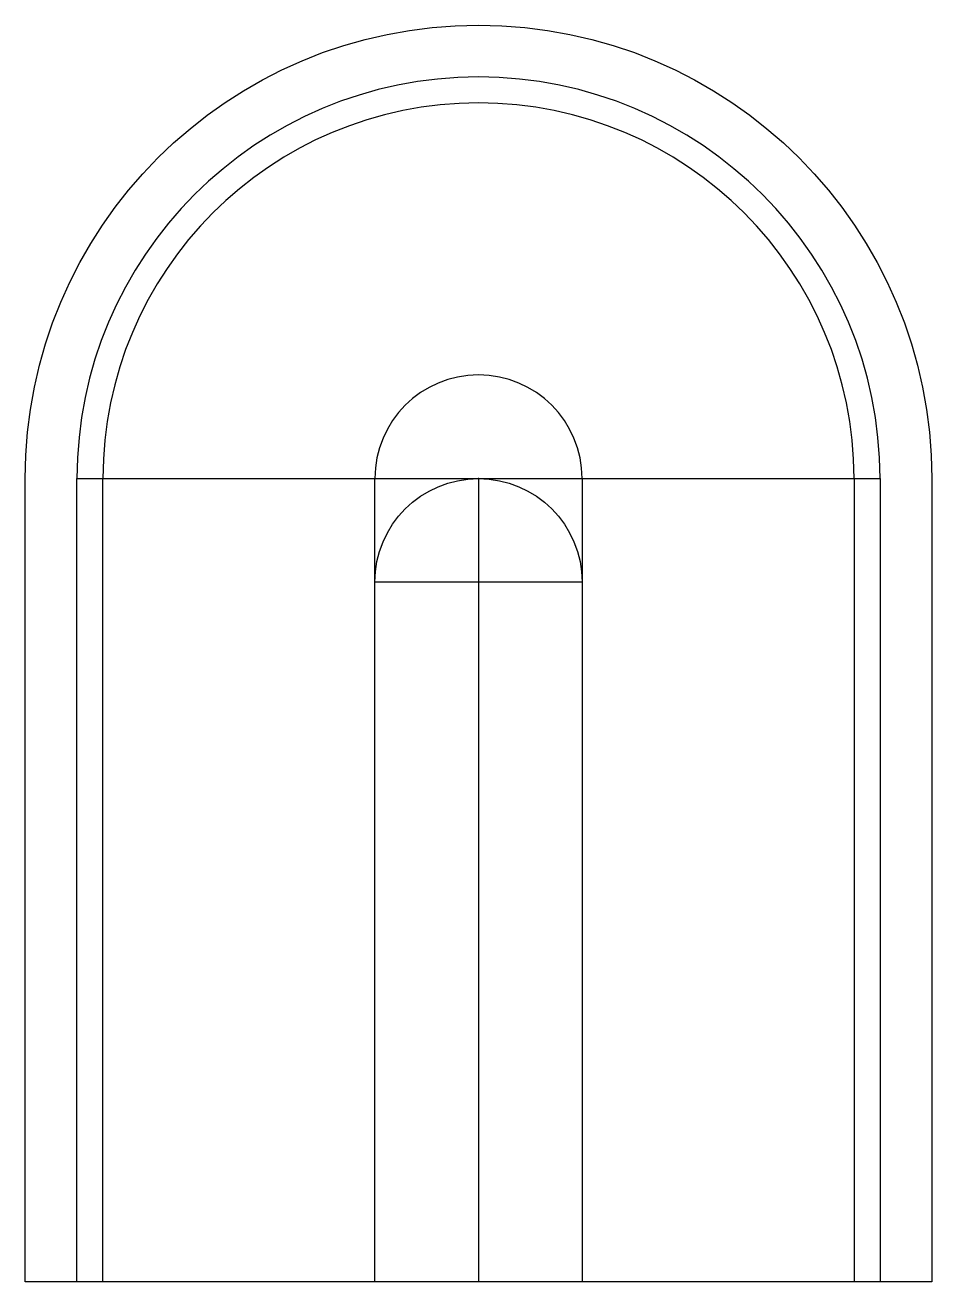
# Model space of a CAD drawing. Header units: millimetres. Extents: x -88 to 87, y -155 to 87.
import ezdxf

# ---------------------------------------------------------------- set-up
doc = ezdxf.new("R2010")
doc.units = ezdxf.units.MM
doc.layers.get('0').update_dxf_attribs({"linetype": 'CONTINUOUS'})

msp = doc.modelspace()

# ---------------------------------------------------------------- linework, layer by layer
for p, q in [((-72.5, -155), (-72.5, 0)), ((-20, -155), (-20, 0)), ((0, 0), (0, -155)), ((20, 0), (20, -155)), ((72.5, 0), (72.5, -155))]:
    msp.add_line(p, q)
for points in [[(-87.5, -155), (-87.5, 0, -1), (87.5, 0), (87.5, -155)], [(20, -20), (-20, -20, -1)]]:
    msp.add_lwpolyline(points, format="xyb", close=True)
msp.add_lwpolyline([(-77.5, 0), (77.5, 0), (77.5, -155), (-77.5, -155)], close=True)
for radius in [77.5, 72.5, 20]:
    msp.add_arc((0, 0), radius, 0, 180)
msp.add_point((0, 0))

doc.saveas('drawing.dxf')
